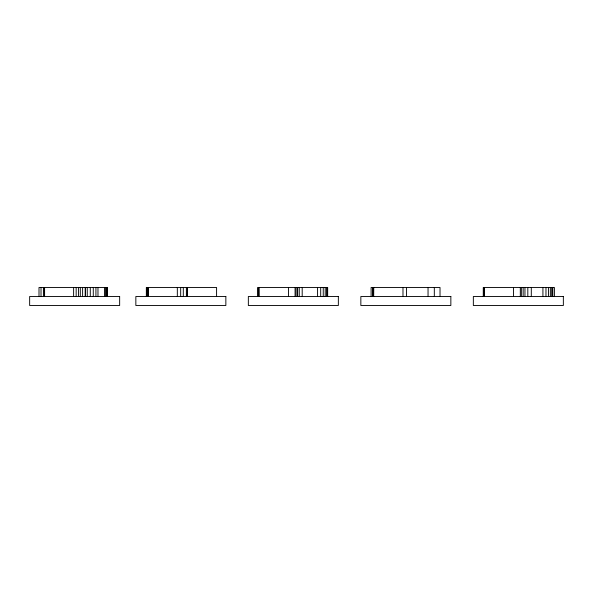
<?xml version="1.0" encoding="UTF-8"?>
<svg xmlns="http://www.w3.org/2000/svg" width="593" height="593" viewBox="0 0 593 593"><rect width="100%" height="100%" fill="white"/><g stroke="black" fill="none" stroke-linecap="round" stroke-linejoin="round"><path stroke-width="0.89" d="M554.403 296.5L554.403 287.501L483.273 287.501L483.273 296.5M552.802 287.501L552.802 296.5M552.498 287.501L552.535 296.5M551.727 287.501L551.727 296.5M550.363 287.501L550.363 296.5M548.451 287.501L548.451 296.5M545.975 287.501L545.975 296.5M542.921 287.501L542.921 296.5M531.298 287.501L531.298 296.5M527.814 287.501L527.814 296.5M524.961 287.501L524.961 296.5M523.152 287.501L523.152 296.5M521.351 287.501L521.351 296.5M520.313 287.501L520.313 296.5M513.479 287.501L513.479 296.5M440.021 296.5L440.021 287.501L371.099 287.501L371.099 296.5M434.313 287.501L434.313 296.5M428.042 287.501L428.042 296.5M406.472 287.501L406.472 296.5M402.981 287.501L402.981 296.5M373.753 287.501L373.679 296.5M373.123 287.501L373.123 296.5M372.775 287.501L372.775 296.5M327.662 296.5L327.662 287.501L257.703 287.501L257.703 296.5M327.395 287.501L327.395 296.5M326.587 287.501L326.587 296.5M325.209 287.501L325.209 296.5M323.244 287.501L323.244 296.5M320.694 287.501L320.694 296.5M317.574 287.501L317.574 296.5M302.193 287.501L302.193 296.5M299.265 287.501L299.265 296.5M297.649 287.501L297.649 296.5M297.456 287.501L297.456 296.5M296.1 287.501L296.1 296.5M295.077 287.501L295.077 296.5M288.48 287.501L288.48 296.5M259.178 287.501L259.252 296.5M258.274 287.501L258.274 296.5M216.586 296.5L216.586 287.501L146.345 287.501L146.345 296.5M187.551 287.501L187.551 296.5M187.351 287.501L187.284 296.5M186.38 287.501L186.38 296.5M183.304 287.501L183.304 296.5M180.68 287.501L180.68 296.5M177.329 287.501L177.329 296.5M148.302 287.501L148.302 296.5M147.123 287.501L147.123 296.5M107.481 296.5L107.481 287.501L39.005 287.501L39.005 296.5M107.259 287.501L107.281 296.5M106.577 287.501L106.577 296.5M105.443 287.501L105.443 296.5M104.45 287.501L104.45 296.5M97.978 287.501L97.978 296.5M95.925 287.501L95.925 296.5M93.279 287.501L93.279 296.5M90.292 287.501L90.292 296.5M87.26 287.501L87.26 296.5M85.392 287.501L85.392 296.5M85.244 287.501L85.244 296.5M82.612 287.501L82.612 296.5M80.307 287.501L80.307 296.5M78.491 287.501L78.491 296.5M76.163 287.501L76.163 296.5M73.621 287.501L73.621 296.5M44.594 287.501L44.594 296.5M44.319 287.501L44.393 296.5M43.415 287.501L43.415 296.5M41.021 287.501L41.021 296.5M119.653 296.5L29.65 296.5L29.65 305.499L119.653 305.499L119.653 296.5M225.851 296.5L135.849 296.5L135.849 305.499L225.851 305.499L225.851 296.5M338.351 296.5L248.348 296.5L248.348 305.499L338.351 305.499L338.351 296.5M450.85 296.5L360.848 296.5L360.848 305.499L450.85 305.499L450.85 296.5M563.35 296.5L473.347 296.5L473.347 305.499L563.35 305.499L563.35 296.5M484.251 296.5L484.251 287.501L484.185 296.5M148.102 296.5L148.102 287.501L148.028 296.5"/></g></svg>
